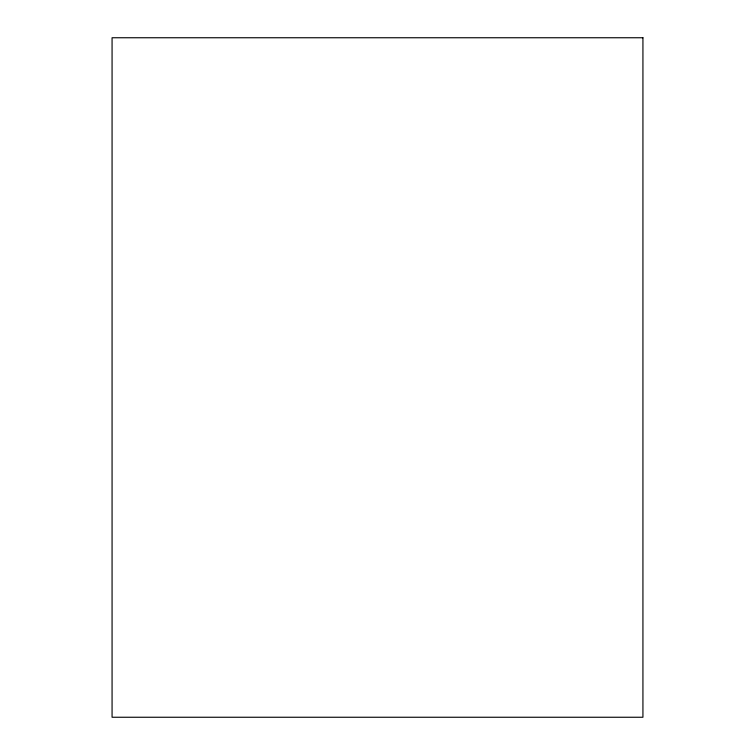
<?xml version="1.0" encoding="UTF-8"?>
<svg xmlns="http://www.w3.org/2000/svg" width="755" height="755" viewBox="0 0 755 755"><rect width="100%" height="100%" fill="white"/><g stroke="black" fill="none" stroke-linecap="round" stroke-linejoin="round"><path stroke-width="1.13" d="M642.93 37.75L112.07 37.75L112.07 717.25L642.93 717.25L642.93 37.75"/></g></svg>
